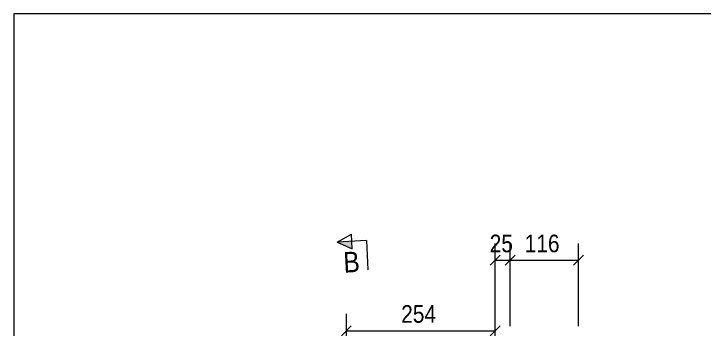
# Model space of a CAD drawing. Header units: millimetres. Extents: x 2 to 825, y 1 to 579.
# Drawn here: x 5 to 122.7, y 525.3 to 579 of the extents above; entities that cross this region are included whole.
import ezdxf

# ---------------------------------------------------------------- set-up
doc = ezdxf.new("R2010")
doc.units = ezdxf.units.MM
doc.linetypes.add('XKITLINE00', pattern=[0])
for name, color, linetype, lineweight in [('Dimensions', 7, 'Continuous', 0), ('DrawingSheet', 5, 'Continuous', 0), ('Section', 6, 'Continuous', 0)]:
    doc.layers.add(name, color=color, linetype=linetype, lineweight=lineweight)
doc.styles.add('ARIAL', font='ARIAL.TTF')

# ---------------------------------------------------------------- blocks, each defined once
blk = doc.blocks.new('*A153')
at = {"layer": 'DrawingSheet', "color": 5, "linetype": 'XKITLINE00', "lineweight": 0}
for p, q in [((825, 579), (5, 579)), ((5, 579), (5, 5))]:
    blk.add_line(p, q, dxfattribs=at)
blk = doc.blocks.new('*A235')
at = {"layer": 'Section'}
blk.add_hatch(color=3, dxfattribs=at).paths.add_polyline_path([(62.67, 539.02), (60.11, 540.14), (62.61, 540.27)], flags=17)
at = {"layer": 'Section', "color": 3, "linetype": 'XKITLINE00', "lineweight": 0}
for p, q in [((60.11, 540.14), (62.54, 541.52)), ((62.67, 539.02), (62.54, 541.52)), ((60.11, 540.14), (62.67, 539.02))]:
    blk.add_line(p, q, dxfattribs=at)
at = {"layer": 'Section', "color": 1, "linetype": 'XKITLINE00', "lineweight": 0}
for q in [(60.11, 540.14), (65.37, 535.41)]:
    blk.add_line((65.1, 540.4), q, dxfattribs=at)
at = {"layer": 'Section', "color": 7, "style": 'ARIAL', "width": 0.85}
blk.add_text('B', height=3.5, rotation=3.0138, dxfattribs=at).set_placement((61.27, 534.94))
blk = doc.blocks.new('*A243')
at = {"layer": 'Dimensions', "color": 7, "linetype": 'XKITLINE00', "lineweight": 0}
for p, q in [((61.68, 512.14), (61.68, 527.92)), ((87.06, 513.86), (87.06, 527.92)), ((62.53, 525.92), (60.83, 524.22)), ((61.68, 525.07), (87.06, 525.07)), ((87.91, 525.92), (86.22, 524.22))]:
    blk.add_line(p, q, dxfattribs=at)
at = {"layer": 'Dimensions', "color": 3}
for p in [(61.68, 525.07), (87.06, 525.07)]:
    blk.add_point(p, dxfattribs=at)
at = {"layer": 'Dimensions', "color": 3, "style": 'ARIAL', "width": 0.85}
blk.add_text('254', height=3, dxfattribs=at).set_placement((71.03, 526.42))
blk = doc.blocks.new('*A246')
at = {"layer": 'Dimensions', "color": 7, "linetype": 'XKITLINE00', "lineweight": 0}
for p, q in [((87.06, 513.86), (87.06, 539.92)), ((89.6, 525.83), (89.6, 539.92)), ((87.91, 537.92), (86.22, 536.22)), ((90.45, 537.92), (88.75, 536.22)), ((87.06, 537.07), (89.6, 537.07))]:
    blk.add_line(p, q, dxfattribs=at)
at = {"layer": 'Dimensions', "color": 3}
for p in [(87.06, 537.07), (89.6, 537.07)]:
    blk.add_point(p, dxfattribs=at)
at = {"layer": 'Dimensions', "color": 3, "style": 'ARIAL', "width": 0.85}
blk.add_text('25', height=3, dxfattribs=at).set_placement((86.11, 538.42))
blk = doc.blocks.new('*A247')
at = {"layer": 'Dimensions', "color": 7, "linetype": 'XKITLINE00', "lineweight": 0}
for p, q in [((89.6, 525.83), (89.6, 539.92)), ((101.23, 525.83), (101.23, 539.92)), ((90.45, 537.92), (88.75, 536.22)), ((102.08, 537.92), (100.38, 536.22)), ((89.6, 537.07), (101.23, 537.07))]:
    blk.add_line(p, q, dxfattribs=at)
at = {"layer": 'Dimensions', "color": 3}
for p in [(89.6, 537.07), (101.23, 537.07)]:
    blk.add_point(p, dxfattribs=at)
at = {"layer": 'Dimensions', "color": 3, "style": 'ARIAL', "width": 0.85}
blk.add_text('116', height=3, dxfattribs=at).set_placement((92.08, 538.42))

msp = doc.modelspace()

# ---------------------------------------------------------------- block references
at = {"lineweight": 0}
for name in ['*A153', '*A235', '*A246', '*A247', '*A243']:
    msp.add_blockref(name, (0, 0), dxfattribs=at)

doc.saveas('drawing.dxf')
